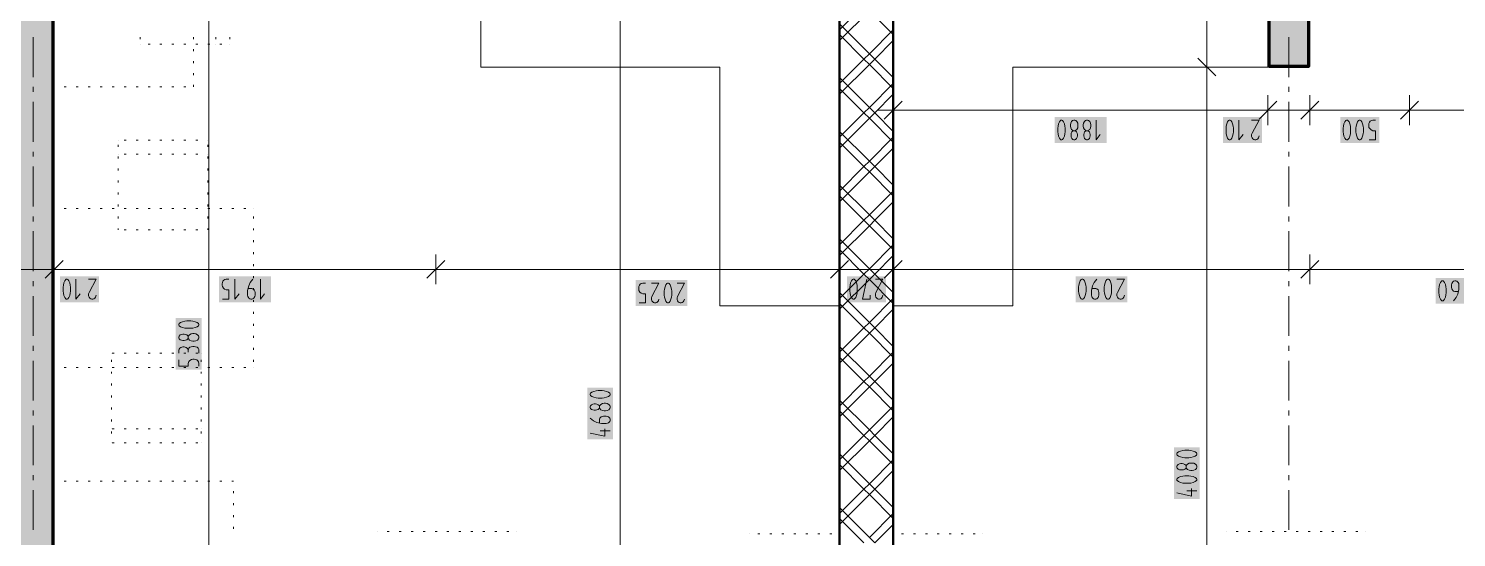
# Model space of a CAD drawing. Header units: millimetres. Extents: x 0 to 594, y 0 to 420.
# Drawn here: x 415.2 to 488.6, y 149.6 to 175.8 of the extents above; entities that cross this region are included whole.
import ezdxf

# ---------------------------------------------------------------- set-up
doc = ezdxf.new("R2010")
doc.units = ezdxf.units.MM
doc.header["$LTSCALE"] = 8
for name, color, linetype in [('PDF_Koty delkove', 7, 'Continuous'), ('PDF_Kuchyne', 7, 'Continuous'), ('PDF_Nabytek', 7, 'Continuous'), ('PDF_Osy hlavni', 7, 'Continuous'), ('PDF_Steny akusticke', 7, 'Continuous'), ('PDF_Steny obvodove nosne', 7, 'Continuous')]:
    doc.layers.add(name, color=color, linetype=linetype)

msp = doc.modelspace()

# ---------------------------------------------------------------- hatches: boundary and pattern name
at = {"layer": 'PDF_Steny obvodove nosne', "true_color": 0xc0c0c0, "transparency": 33554559}
h = msp.add_hatch(color=9, dxfattribs=at)
h.paths.add_polyline_path([(478.986, 218.171), (478.986, 197.825), (481.036, 197.825), (481.036, 211.611), (481.035, 211.611), (481.035, 213.661), (481.036, 213.661), (481.036, 218.171)], flags=0)
h.paths.add_polyline_path([(478.986, 189.625), (478.986, 173.84), (481.036, 173.84), (481.036, 189.625)], flags=0)

# ---------------------------------------------------------------- linework, layer by layer
at = {"layer": 'PDF_Koty delkove', "lineweight": 18}
for points in [[(424.462, 131.969), (424.462, 165.401), (424.462, 185.307), (424.462, 187.114), (424.462, 188.6), (424.462, 212.482), (424.462, 215.25), (424.462, 218.325), (424.462, 233.7), (424.462, 236.775), (424.462, 239.542), (424.462, 263.425), (424.462, 264.911), (424.462, 320.055)], [(475.786, 128.074), (475.786, 131.969), (475.786, 132.597), (475.786, 146.704), (475.786, 165.381), (475.786, 171.641), (475.786, 173.789), (475.786, 179.939), (475.786, 181.425), (475.786, 182.307), (475.786, 188.6), (475.786, 191.344), (475.786, 196.167), (475.786, 201.601), (475.786, 206.087), (475.786, 207.306), (475.786, 214.02), (475.786, 215.557), (475.786, 218.325), (475.786, 226.012)], [(445.619, 131.969), (445.619, 179.939), (445.619, 181.425), (445.619, 188.6), (445.619, 214.02), (445.619, 215.557), (445.619, 218.325)], [(476.247, 173.328), (475.324, 174.25)], [(476.554, 173.789), (475.786, 173.789), (475.017, 173.789)], [(460.126, 172.034), (459.204, 171.111)], [(459.665, 172.341), (459.665, 171.572), (459.665, 170.804)], [(479.396, 172.034), (478.474, 171.111)], [(478.935, 172.341), (478.935, 171.572), (478.935, 170.804)], [(481.549, 172.034), (480.626, 171.111)], [(481.087, 172.341), (481.087, 171.572), (481.087, 170.804)], [(486.673, 172.034), (485.75, 171.111)], [(486.212, 172.341), (486.212, 171.572), (486.212, 170.804)], [(459.665, 171.572), (458.896, 171.572)], [(514.707, 171.572), (512.162, 171.572), (509.326, 171.572), (503.945, 171.572), (501.177, 171.572), (486.212, 171.572), (481.087, 171.572), (478.935, 171.572), (459.665, 171.572)], [(468.123, 170.649), (468.123, 170.444), (468.137, 170.342), (468.164, 170.222), (468.205, 170.12), (468.259, 170.051), (468.287, 170.035), (468.341, 170.035), (468.369, 170.051), (468.423, 170.12), (468.464, 170.222), (468.492, 170.342), (468.506, 170.444), (468.506, 170.649), (468.492, 170.751), (468.464, 170.871), (468.423, 170.974), (468.369, 171.042), (468.341, 171.06), (468.287, 171.06), (468.259, 171.042)], [(468.259, 171.042), (468.205, 170.974), (468.164, 170.871), (468.137, 170.751), (468.123, 170.649)], [(469.149, 170.666), (469.163, 170.751), (469.163, 170.82), (469.149, 170.905), (469.108, 170.991), (469.053, 171.042), (468.998, 171.06), (468.944, 171.06), (468.889, 171.042), (468.834, 170.991), (468.794, 170.905), (468.78, 170.82)], [(468.78, 170.82), (468.78, 170.751), (468.794, 170.666), (468.834, 170.581), (468.889, 170.53), (468.916, 170.512), (469.026, 170.512), (469.053, 170.53), (469.108, 170.581), (469.149, 170.666)], [(469.026, 170.512), (469.053, 170.495), (469.094, 170.444), (469.121, 170.376), (469.135, 170.307), (469.135, 170.239), (469.121, 170.171), (469.094, 170.102), (469.039, 170.051), (468.998, 170.035), (468.944, 170.035), (468.903, 170.051), (468.848, 170.102), (468.821, 170.171), (468.807, 170.239), (468.807, 170.307), (468.821, 170.376), (468.848, 170.444), (468.889, 170.495), (468.916, 170.512)], [(469.683, 170.512), (469.71, 170.495), (469.751, 170.444), (469.778, 170.376), (469.792, 170.307), (469.792, 170.239), (469.778, 170.171), (469.751, 170.102), (469.696, 170.051), (469.655, 170.035), (469.601, 170.035), (469.56, 170.051), (469.505, 170.102), (469.478, 170.171), (469.464, 170.239), (469.464, 170.307), (469.478, 170.376), (469.505, 170.444), (469.546, 170.495), (469.573, 170.512)], [(470.094, 171.06), (470.094, 170.035), (470.312, 170.307)], [(477.433, 171.06), (477.433, 170.035), (477.652, 170.307)], [(478.09, 171.06), (478.474, 171.06), (478.117, 170.376), (478.09, 170.307), (478.09, 170.205), (478.117, 170.137), (478.158, 170.086), (478.199, 170.051), (478.254, 170.035), (478.309, 170.035), (478.364, 170.051), (478.405, 170.086), (478.446, 170.137), (478.474, 170.239)], [(483.184, 170.649), (483.17, 170.751), (483.142, 170.871), (483.101, 170.974), (483.047, 171.042), (483.019, 171.06), (482.965, 171.06), (482.937, 171.042), (482.883, 170.974), (482.842, 170.871), (482.815, 170.751), (482.801, 170.649)], [(482.801, 170.649), (482.801, 170.444), (482.815, 170.342), (482.842, 170.222), (482.883, 170.12), (482.937, 170.051), (482.965, 170.035), (483.019, 170.035), (483.047, 170.051), (483.101, 170.12), (483.142, 170.222), (483.17, 170.342), (483.184, 170.444), (483.184, 170.649)], [(484.47, 170.035), (484.47, 170.512), (484.333, 170.512), (484.238, 170.547), (484.183, 170.599), (484.129, 170.684), (484.115, 170.751), (484.115, 170.82), (484.129, 170.889), (484.156, 170.956), (484.197, 171.008), (484.251, 171.042), (484.333, 171.06), (484.47, 171.06)], [(484.142, 170.035), (484.47, 170.035)], [(416.974, 163.834), (416.052, 162.912)], [(416.513, 164.142), (416.513, 163.373), (416.513, 162.604)], [(436.603, 163.834), (435.68, 162.912)], [(436.142, 164.142), (436.142, 163.373), (436.142, 162.604)], [(457.359, 163.834), (456.436, 162.912)], [(456.898, 164.142), (456.898, 163.373), (456.898, 162.604)], [(460.126, 163.834), (459.204, 162.912)], [(459.665, 164.142), (459.665, 163.373), (459.665, 162.604)], [(481.549, 163.834), (480.626, 162.912)], [(481.087, 164.142), (481.087, 163.373), (481.087, 162.604)], [(545.764, 163.373), (530.717, 163.373), (514.707, 163.373), (503.945, 163.373), (501.177, 163.373), (481.087, 163.373), (459.665, 163.373), (456.898, 163.373), (436.142, 163.373), (416.513, 163.373), (414.361, 163.373)], [(417.22, 162.843), (417.192, 162.861), (417.138, 162.861), (417.11, 162.843), (417.056, 162.775), (417.015, 162.672), (416.988, 162.552), (416.974, 162.45)], [(416.974, 162.45), (416.974, 162.245), (416.988, 162.143), (417.015, 162.023), (417.056, 161.921), (417.11, 161.852), (417.138, 161.836), (417.192, 161.836), (417.22, 161.852), (417.275, 161.921), (417.316, 162.023), (417.344, 162.143), (417.358, 162.245), (417.358, 162.45), (417.344, 162.552), (417.316, 162.672), (417.275, 162.775), (417.22, 162.843)], [(417.631, 162.861), (417.631, 161.836), (417.85, 162.108)], [(418.288, 162.861), (418.672, 162.861), (418.315, 162.177), (418.288, 162.108), (418.288, 162.006), (418.315, 161.938), (418.356, 161.887), (418.397, 161.852), (418.452, 161.836), (418.507, 161.836), (418.562, 161.852), (418.603, 161.887), (418.644, 161.938), (418.672, 162.04)], [(425.177, 161.836), (425.505, 161.836), (425.505, 162.313), (425.368, 162.313), (425.273, 162.348), (425.218, 162.4), (425.164, 162.485), (425.15, 162.552), (425.15, 162.621), (425.164, 162.69), (425.191, 162.757), (425.232, 162.808), (425.286, 162.843), (425.368, 162.861), (425.505, 162.861)], [(425.807, 162.861), (425.807, 161.836), (426.025, 162.108)], [(426.737, 162.861), (426.6, 162.69), (426.518, 162.518), (426.464, 162.28), (426.464, 162.04), (426.478, 161.972), (426.505, 161.921), (426.532, 161.887), (426.573, 161.852), (426.628, 161.836), (426.682, 161.836), (426.737, 161.852), (426.778, 161.887), (426.806, 161.921), (426.834, 161.972), (426.847, 162.04), (426.847, 162.177), (426.834, 162.245), (426.806, 162.313), (426.737, 162.365), (426.682, 162.382), (426.491, 162.382)], [(427.121, 162.861), (427.121, 161.836), (427.339, 162.108)], [(446.6, 161.641), (446.928, 161.641), (446.928, 162.119), (446.791, 162.119), (446.696, 162.154), (446.641, 162.205), (446.587, 162.29), (446.573, 162.358), (446.573, 162.427), (446.587, 162.495), (446.614, 162.563), (446.655, 162.614), (446.709, 162.649), (446.791, 162.666), (446.928, 162.666)], [(447.23, 162.666), (447.613, 162.666), (447.257, 161.983), (447.23, 161.914), (447.23, 161.812), (447.257, 161.744), (447.298, 161.693), (447.339, 161.658), (447.394, 161.641), (447.448, 161.641), (447.503, 161.658), (447.544, 161.693), (447.585, 161.744), (447.613, 161.845)], [(447.887, 162.255), (447.887, 162.05), (447.901, 161.949), (447.928, 161.829), (447.969, 161.727), (448.023, 161.658), (448.051, 161.641), (448.105, 161.641), (448.133, 161.658), (448.187, 161.727), (448.228, 161.829), (448.256, 161.949), (448.27, 162.05), (448.27, 162.255), (448.256, 162.358), (448.228, 162.478), (448.187, 162.58), (448.133, 162.649), (448.105, 162.666), (448.051, 162.666), (448.023, 162.649), (447.969, 162.58), (447.928, 162.478)], [(447.928, 162.478), (447.901, 162.358), (447.887, 162.255)], [(448.544, 162.666), (448.927, 162.666), (448.571, 161.983), (448.544, 161.914), (448.544, 161.812), (448.571, 161.744), (448.612, 161.693), (448.653, 161.658), (448.708, 161.641), (448.762, 161.641), (448.817, 161.658), (448.858, 161.693), (448.899, 161.744), (448.927, 161.845)], [(457.733, 161.921), (457.774, 162.023), (457.802, 162.143), (457.816, 162.245), (457.816, 162.45), (457.802, 162.552), (457.774, 162.672), (457.733, 162.775), (457.679, 162.843), (457.651, 162.861), (457.597, 162.861), (457.569, 162.843), (457.515, 162.775), (457.473, 162.672), (457.446, 162.552), (457.432, 162.45)], [(457.432, 162.45), (457.432, 162.245), (457.446, 162.143), (457.473, 162.023), (457.515, 161.921), (457.569, 161.852), (457.597, 161.836), (457.651, 161.836), (457.679, 161.852), (457.733, 161.921)], [(458.473, 162.04), (458.473, 161.836), (458.089, 161.836), (458.308, 162.861)], [(458.747, 162.861), (459.13, 162.861), (458.774, 162.177), (458.747, 162.108), (458.747, 162.006), (458.774, 161.938), (458.815, 161.887), (458.856, 161.852), (458.911, 161.836), (458.965, 161.836), (459.02, 161.852), (459.061, 161.887), (459.102, 161.938), (459.13, 162.04)], [(470.129, 162.861), (469.992, 162.69), (469.91, 162.518), (469.856, 162.28), (469.856, 162.04), (469.87, 161.972), (469.897, 161.921), (469.924, 161.887), (469.965, 161.852), (470.02, 161.836), (470.074, 161.836), (470.129, 161.852), (470.17, 161.887), (470.198, 161.921), (470.225, 161.972), (470.239, 162.04), (470.239, 162.177), (470.225, 162.245), (470.198, 162.313), (470.129, 162.365), (470.074, 162.382)], [(470.074, 162.382), (469.883, 162.382)], [(471.17, 162.861), (471.553, 162.861), (471.197, 162.177), (471.17, 162.108), (471.17, 162.006), (471.197, 161.938), (471.238, 161.887), (471.279, 161.852), (471.334, 161.836), (471.388, 161.836), (471.443, 161.852), (471.484, 161.887), (471.526, 161.938), (471.553, 162.04)], [(488.442, 162.282), (488.415, 162.317), (488.388, 162.367), (488.374, 162.435), (488.374, 162.572), (488.388, 162.641), (488.415, 162.692), (488.442, 162.726), (488.483, 162.76), (488.538, 162.778), (488.592, 162.778), (488.647, 162.76), (488.688, 162.726), (488.715, 162.692), (488.743, 162.641), (488.757, 162.572), (488.757, 162.333), (488.702, 162.094), (488.62, 161.923), (488.483, 161.753)], [(488.729, 162.231), (488.538, 162.231), (488.483, 162.248), (488.442, 162.282)], [(422.941, 159.803), (422.924, 159.844), (422.924, 159.898), (422.941, 159.939), (422.992, 159.994), (423.061, 160.021), (423.128, 160.035), (423.197, 160.035), (423.266, 160.021), (423.333, 159.994), (423.385, 159.953), (423.402, 159.926)], [(422.924, 159.049), (422.924, 159.214), (422.941, 159.269), (422.976, 159.323), (423.027, 159.351), (423.128, 159.378), (423.197, 159.378), (423.299, 159.351), (423.368, 159.296), (423.402, 159.214), (423.402, 159.104)], [(423.402, 159.816), (423.385, 159.789), (423.333, 159.747), (423.266, 159.72), (423.197, 159.706), (423.128, 159.706), (423.061, 159.72), (422.992, 159.747), (422.941, 159.803)], [(423.949, 159.049), (423.949, 159.241), (423.914, 159.309), (423.863, 159.364), (423.778, 159.391), (423.709, 159.405), (423.641, 159.405), (423.556, 159.391), (423.488, 159.364), (423.437, 159.309), (423.402, 159.214)], [(422.924, 158.721), (422.924, 158.392), (423.402, 158.392), (423.402, 158.529), (423.437, 158.625), (423.488, 158.68), (423.573, 158.734), (423.641, 158.748), (423.709, 158.748), (423.778, 158.734), (423.846, 158.707), (423.897, 158.666), (423.932, 158.612)], [(423.932, 158.612), (423.949, 158.529), (423.949, 158.392)], [(444.696, 157.132), (444.491, 157.132), (444.389, 157.118), (444.269, 157.091), (444.167, 157.05), (444.098, 156.995), (444.082, 156.967), (444.082, 156.913), (444.098, 156.885), (444.167, 156.831), (444.269, 156.79), (444.389, 156.762), (444.491, 156.748), (444.696, 156.748)], [(444.56, 156.228), (444.542, 156.201), (444.491, 156.16), (444.423, 156.133), (444.355, 156.119), (444.286, 156.119), (444.218, 156.133), (444.15, 156.16), (444.098, 156.215), (444.082, 156.256), (444.082, 156.31), (444.098, 156.351), (444.15, 156.406), (444.218, 156.434), (444.286, 156.448), (444.355, 156.448), (444.423, 156.434), (444.491, 156.406), (444.542, 156.365), (444.56, 156.338)], [(444.713, 156.461), (444.628, 156.42), (444.577, 156.365), (444.56, 156.338), (444.56, 156.228), (444.577, 156.201), (444.628, 156.146), (444.713, 156.105), (444.798, 156.091), (444.867, 156.091), (444.952, 156.105), (445.038, 156.146), (445.089, 156.201), (445.107, 156.256), (445.107, 156.31), (445.089, 156.365), (445.038, 156.42), (444.952, 156.461), (444.867, 156.475)], [(444.696, 156.748), (444.798, 156.762), (444.918, 156.79), (445.021, 156.831), (445.089, 156.885), (445.107, 156.913), (445.107, 156.967), (445.089, 156.995), (445.021, 157.05), (444.918, 157.091), (444.798, 157.118), (444.696, 157.132)], [(444.867, 156.475), (444.798, 156.475), (444.713, 156.461)], [(444.56, 155.462), (444.56, 155.653), (444.577, 155.708), (444.611, 155.749), (444.646, 155.777), (444.696, 155.804), (444.765, 155.818), (444.901, 155.818), (444.97, 155.804), (445.021, 155.777), (445.055, 155.749), (445.089, 155.708), (445.107, 155.653), (445.107, 155.599), (445.089, 155.544), (445.055, 155.503), (445.021, 155.476), (444.97, 155.448), (444.901, 155.434), (444.662, 155.434), (444.423, 155.489), (444.252, 155.571), (444.082, 155.708)], [(444.833, 155.161), (444.833, 154.777), (444.082, 154.942)], [(445.107, 155.051), (444.594, 155.051)], [(474.862, 154.057), (474.657, 154.057), (474.556, 154.043), (474.436, 154.016), (474.333, 153.975), (474.264, 153.92), (474.248, 153.892), (474.248, 153.838), (474.264, 153.81), (474.333, 153.756), (474.436, 153.715), (474.556, 153.687), (474.657, 153.673), (474.862, 153.673)], [(474.862, 153.673), (474.965, 153.687), (475.084, 153.715), (475.187, 153.756), (475.256, 153.81), (475.273, 153.838), (475.273, 153.892), (475.256, 153.92), (475.187, 153.975), (475.084, 154.016), (474.965, 154.043), (474.862, 154.057)], [(474.726, 153.153), (474.708, 153.126), (474.657, 153.085), (474.589, 153.058), (474.521, 153.044), (474.452, 153.044), (474.384, 153.058), (474.316, 153.085), (474.264, 153.14), (474.248, 153.181), (474.248, 153.235), (474.264, 153.276), (474.316, 153.332), (474.384, 153.359), (474.452, 153.373), (474.521, 153.373), (474.589, 153.359), (474.657, 153.332), (474.708, 153.29), (474.726, 153.263)], [(474.879, 153.386), (474.794, 153.345), (474.743, 153.29), (474.726, 153.263), (474.726, 153.153), (474.743, 153.126), (474.794, 153.071), (474.879, 153.03), (474.965, 153.016), (475.033, 153.016), (475.118, 153.03), (475.204, 153.071), (475.256, 153.126), (475.273, 153.181), (475.273, 153.235), (475.256, 153.29), (475.204, 153.345), (475.118, 153.386), (475.033, 153.4)], [(475.033, 153.4), (474.965, 153.4), (474.879, 153.386)], [(474.999, 152.086), (474.999, 151.702), (474.248, 151.867)], [(475.273, 151.976), (474.761, 151.976)]]:
    msp.add_lwpolyline(points, dxfattribs=at)
for points in [[(469.437, 170.82), (469.437, 170.751), (469.451, 170.666), (469.491, 170.581), (469.546, 170.53), (469.573, 170.512), (469.683, 170.512), (469.71, 170.53), (469.765, 170.581), (469.806, 170.666), (469.82, 170.751), (469.82, 170.82), (469.806, 170.905), (469.765, 170.991), (469.71, 171.042), (469.655, 171.06), (469.601, 171.06), (469.546, 171.042), (469.491, 170.991), (469.451, 170.905)], [(476.776, 170.649), (476.776, 170.444), (476.79, 170.342), (476.817, 170.222), (476.858, 170.12), (476.912, 170.051), (476.94, 170.035), (476.995, 170.035), (477.022, 170.051), (477.077, 170.12), (477.118, 170.222), (477.146, 170.342), (477.16, 170.444), (477.16, 170.649), (477.146, 170.751), (477.118, 170.871), (477.077, 170.974), (477.022, 171.042), (476.995, 171.06), (476.94, 171.06), (476.912, 171.042), (476.858, 170.974), (476.817, 170.871), (476.79, 170.751)], [(483.458, 170.649), (483.458, 170.444), (483.472, 170.342), (483.499, 170.222), (483.54, 170.12), (483.594, 170.051), (483.622, 170.035), (483.676, 170.035), (483.704, 170.051), (483.758, 170.12), (483.799, 170.222), (483.827, 170.342), (483.841, 170.444), (483.841, 170.649), (483.827, 170.751), (483.799, 170.871), (483.758, 170.974), (483.704, 171.042), (483.676, 171.06), (483.622, 171.06), (483.594, 171.042), (483.54, 170.974), (483.499, 170.871), (483.472, 170.751)], [(469.199, 162.45), (469.199, 162.245), (469.213, 162.143), (469.24, 162.023), (469.281, 161.921), (469.335, 161.852), (469.363, 161.836), (469.417, 161.836), (469.445, 161.852), (469.499, 161.921), (469.54, 162.023), (469.568, 162.143), (469.582, 162.245), (469.582, 162.45), (469.568, 162.552), (469.54, 162.672), (469.499, 162.775), (469.445, 162.843), (469.417, 162.861), (469.363, 162.861), (469.335, 162.843), (469.281, 162.775), (469.24, 162.672), (469.213, 162.552)], [(470.513, 162.45), (470.513, 162.245), (470.527, 162.143), (470.554, 162.023), (470.595, 161.921), (470.649, 161.852), (470.677, 161.836), (470.731, 161.836), (470.759, 161.852), (470.813, 161.921), (470.855, 162.023), (470.882, 162.143), (470.896, 162.245), (470.896, 162.45), (470.882, 162.552), (470.855, 162.672), (470.813, 162.775), (470.759, 162.843), (470.731, 162.861), (470.677, 162.861), (470.649, 162.843), (470.595, 162.775), (470.554, 162.672), (470.527, 162.552)], [(487.717, 162.367), (487.717, 162.162), (487.731, 162.06), (487.758, 161.94), (487.799, 161.838), (487.853, 161.769), (487.881, 161.753), (487.935, 161.753), (487.963, 161.769), (488.017, 161.838), (488.058, 161.94), (488.086, 162.06), (488.1, 162.162), (488.1, 162.367), (488.086, 162.469), (488.058, 162.589), (488.017, 162.692), (487.963, 162.76), (487.935, 162.778), (487.881, 162.778), (487.853, 162.76), (487.799, 162.692), (487.758, 162.589), (487.731, 162.469)], [(423.538, 160.719), (423.333, 160.719), (423.232, 160.705), (423.112, 160.678), (423.009, 160.637), (422.941, 160.583), (422.924, 160.555), (422.924, 160.501), (422.941, 160.473), (423.009, 160.419), (423.112, 160.377), (423.232, 160.35), (423.333, 160.336), (423.538, 160.336), (423.641, 160.35), (423.761, 160.377), (423.863, 160.419), (423.932, 160.473), (423.949, 160.501), (423.949, 160.555), (423.932, 160.583), (423.863, 160.637), (423.761, 160.678), (423.641, 160.705)], [(423.709, 160.062), (423.641, 160.062), (423.556, 160.048), (423.471, 160.008), (423.419, 159.953), (423.402, 159.926), (423.402, 159.816), (423.419, 159.789), (423.471, 159.734), (423.556, 159.692), (423.641, 159.678), (423.709, 159.678), (423.795, 159.692), (423.881, 159.734), (423.932, 159.789), (423.949, 159.844), (423.949, 159.898), (423.932, 159.953), (423.881, 160.008), (423.795, 160.048)], [(474.862, 152.743), (474.657, 152.743), (474.556, 152.729), (474.436, 152.702), (474.333, 152.66), (474.264, 152.606), (474.248, 152.578), (474.248, 152.524), (474.264, 152.496), (474.333, 152.442), (474.436, 152.401), (474.556, 152.373), (474.657, 152.359), (474.862, 152.359), (474.965, 152.373), (475.084, 152.401), (475.187, 152.442), (475.256, 152.496), (475.273, 152.524), (475.273, 152.578), (475.256, 152.606), (475.187, 152.66), (475.084, 152.702), (474.965, 152.729)]]:
    msp.add_lwpolyline(points, close=True, dxfattribs=at)
at = {"layer": 'PDF_Koty delkove', "color": 7, "lineweight": 18, "true_color": 0xffffff, "transparency": 33554559}
for points in [[(470.631, 171.214), (467.969, 171.214), (470.631, 169.881), (467.969, 169.881)], [(478.627, 171.214), (476.623, 171.214), (478.627, 169.881), (476.623, 169.881)], [(484.652, 171.214), (482.647, 171.214), (484.652, 169.881), (482.647, 169.881)], [(418.825, 163.014), (416.821, 163.014), (418.825, 161.682), (416.821, 161.682)], [(427.658, 163.014), (424.996, 163.014), (427.658, 161.682), (424.996, 161.682)], [(459.284, 163.014), (457.279, 163.014), (459.284, 161.682), (457.279, 161.682)], [(471.707, 163.014), (469.045, 163.014), (471.707, 161.682), (469.045, 161.682)], [(449.081, 162.82), (446.419, 162.82), (449.081, 161.488), (446.419, 161.488)], [(490.225, 162.932), (487.563, 162.932), (490.225, 161.599), (487.563, 161.599)], [(424.103, 158.211), (424.103, 160.873), (422.771, 158.211), (422.771, 160.873)], [(445.261, 154.623), (445.261, 157.285), (443.928, 154.623), (443.928, 157.285)], [(475.427, 151.548), (475.427, 154.21), (474.094, 151.548), (474.094, 154.21)]]:
    msp.add_solid(points, dxfattribs=at)
at = {"layer": 'PDF_Kuchyne', "lineweight": 13}
for points in [[(438.448, 173.789), (438.448, 179.939), (456.898, 179.939), (456.898, 173.789)], [(450.748, 173.789), (438.448, 173.789)], [(450.748, 173.789), (450.748, 161.489), (456.898, 161.489), (456.898, 173.789)]]:
    msp.add_lwpolyline(points, dxfattribs=at)
msp.add_lwpolyline([(459.665, 179.939), (459.665, 173.789), (459.665, 161.489), (465.815, 161.489), (465.815, 173.789), (478.935, 173.789), (478.935, 179.939)], close=True, dxfattribs=at)
at = {"layer": 'PDF_Nabytek', "lineweight": 13}
for points in [[(416.513, 175.222), (416.513, 175.324)], [(420.938, 175.222), (420.938, 175.324)], [(420.938, 174.968), (420.938, 174.968)], [(420.938, 174.968), (420.938, 174.968)], [(421.444, 174.968), (421.341, 174.968)], [(422.059, 174.968), (421.956, 174.968)], [(422.674, 174.968), (422.571, 174.968)], [(423.289, 174.968), (423.186, 174.968)], [(423.688, 175.222), (423.688, 175.324)], [(423.904, 174.968), (423.801, 174.968)], [(424.519, 174.968), (424.416, 174.968)], [(424.833, 175.222), (424.833, 175.324)], [(424.833, 174.968), (424.833, 174.968)], [(425.134, 174.968), (425.031, 174.968)], [(425.551, 175.222), (425.551, 175.324)], [(425.551, 174.968), (425.551, 174.968)], [(425.551, 174.968), (425.551, 174.968)], [(416.513, 174.607), (416.513, 174.709)], [(416.513, 173.992), (416.513, 174.094)], [(423.688, 174.607), (423.688, 174.709)], [(423.688, 173.992), (423.688, 174.094)], [(416.513, 173.377), (416.513, 173.479)], [(423.688, 173.377), (423.688, 173.479)], [(416.524, 172.764), (416.513, 172.764), (416.513, 172.864)], [(416.513, 172.764), (416.513, 172.764)], [(417.139, 172.764), (417.036, 172.764)], [(417.754, 172.764), (417.651, 172.764)], [(418.369, 172.764), (418.266, 172.764)], [(418.984, 172.764), (418.881, 172.764)], [(419.599, 172.764), (419.496, 172.764)], [(420.214, 172.764), (420.111, 172.764)], [(420.829, 172.764), (420.726, 172.764)], [(421.444, 172.764), (421.341, 172.764)], [(422.059, 172.764), (421.956, 172.764)], [(422.674, 172.764), (422.571, 172.764)], [(423.289, 172.764), (423.186, 172.764)], [(423.688, 172.764), (423.688, 172.864)], [(423.688, 172.764), (423.688, 172.764)], [(423.688, 172.764), (423.688, 172.764)], [(419.805, 170.027), (419.805, 170.027)], [(419.805, 170.027), (419.805, 170.027)], [(419.805, 169.687), (419.805, 169.789)], [(420.214, 170.027), (420.111, 170.027)], [(420.829, 170.027), (420.726, 170.027)], [(421.444, 170.027), (421.341, 170.027)], [(422.059, 170.027), (421.956, 170.027)], [(422.674, 170.027), (422.571, 170.027)], [(423.289, 170.027), (423.186, 170.027)], [(423.904, 170.027), (423.801, 170.027)], [(424.417, 170.027), (424.416, 170.027)], [(424.417, 170.027), (424.417, 170.027)], [(424.417, 170.027), (424.417, 170.027)], [(424.417, 169.687), (424.417, 169.789)], [(419.805, 169.31), (419.805, 169.31)], [(419.805, 169.072), (419.805, 169.174)], [(420.214, 169.31), (420.111, 169.31)], [(420.829, 169.31), (420.726, 169.31)], [(421.444, 169.31), (421.341, 169.31)], [(422.059, 169.31), (421.956, 169.31)], [(422.674, 169.31), (422.571, 169.31)], [(423.289, 169.31), (423.186, 169.31)], [(423.904, 169.31), (423.801, 169.31)], [(424.417, 169.31), (424.416, 169.31)], [(424.417, 169.31), (424.417, 169.31)], [(424.417, 169.072), (424.417, 169.174)], [(419.805, 168.457), (419.805, 168.559)], [(424.417, 168.457), (424.417, 168.559)], [(419.805, 167.842), (419.805, 167.944)], [(424.417, 167.842), (424.417, 167.944)], [(419.805, 167.227), (419.805, 167.329)], [(419.805, 166.612), (419.805, 166.714)], [(424.417, 167.227), (424.417, 167.329)], [(424.417, 166.612), (424.417, 166.714)], [(416.513, 166.512), (416.513, 166.512)], [(416.524, 166.512), (416.513, 166.512)], [(416.513, 166.512), (416.513, 166.512)], [(416.513, 165.997), (416.513, 166.099)], [(417.139, 166.512), (417.036, 166.512)], [(417.754, 166.512), (417.651, 166.512)], [(418.369, 166.512), (418.266, 166.512)], [(418.984, 166.512), (418.881, 166.512)], [(419.599, 166.512), (419.496, 166.512)], [(419.805, 165.997), (419.805, 166.099)], [(420.214, 166.512), (420.111, 166.512)], [(420.829, 166.512), (420.726, 166.512)], [(421.444, 166.512), (421.341, 166.512)], [(422.059, 166.512), (421.956, 166.512)], [(422.674, 166.512), (422.571, 166.512)], [(423.289, 166.512), (423.186, 166.512)], [(423.904, 166.512), (423.801, 166.512)], [(424.519, 166.512), (424.416, 166.512)], [(424.417, 165.997), (424.417, 166.099)], [(425.134, 166.512), (425.031, 166.512)], [(425.749, 166.512), (425.646, 166.512)], [(426.364, 166.512), (426.261, 166.512)], [(426.763, 166.512), (426.763, 166.512)], [(426.763, 166.512), (426.763, 166.512)], [(426.763, 165.997), (426.763, 166.099)], [(416.513, 165.382), (416.513, 165.484)], [(419.805, 165.415), (419.805, 165.484)], [(419.805, 165.415), (419.805, 165.415)], [(420.214, 165.415), (420.111, 165.415)], [(420.829, 165.415), (420.726, 165.415)], [(421.444, 165.415), (421.341, 165.415)], [(422.059, 165.415), (421.956, 165.415)], [(422.674, 165.415), (422.571, 165.415)], [(423.289, 165.415), (423.186, 165.415)], [(423.904, 165.415), (423.801, 165.415)], [(424.416, 165.415), (424.417, 165.415), (424.417, 165.484)], [(424.417, 165.415), (424.417, 165.415)], [(424.417, 165.415), (424.417, 165.415)], [(426.763, 165.382), (426.763, 165.484)], [(416.513, 164.767), (416.513, 164.869)], [(426.763, 164.767), (426.763, 164.869)], [(416.513, 164.152), (416.513, 164.254)], [(426.763, 164.152), (426.763, 164.254)], [(416.513, 163.537), (416.513, 163.639)], [(416.513, 162.922), (416.513, 163.024)], [(426.763, 163.537), (426.763, 163.639)], [(426.763, 162.922), (426.763, 163.024)], [(416.513, 162.307), (416.513, 162.409)], [(426.763, 162.307), (426.763, 162.409)], [(416.513, 161.692), (416.513, 161.794)], [(426.763, 161.692), (426.763, 161.794)], [(416.513, 161.077), (416.513, 161.179)], [(426.763, 161.077), (426.763, 161.179)], [(416.513, 160.462), (416.513, 160.564)], [(426.763, 160.462), (426.763, 160.564)], [(416.513, 159.847), (416.513, 159.949)], [(426.763, 159.847), (426.763, 159.949)], [(416.513, 159.232), (416.513, 159.334)], [(416.513, 158.617), (416.513, 158.719)], [(419.469, 159.059), (419.469, 159.059)], [(419.469, 159.059), (419.469, 159.059)], [(419.469, 158.617), (419.469, 158.719)], [(419.599, 159.059), (419.496, 159.059)], [(420.214, 159.059), (420.111, 159.059)], [(420.829, 159.059), (420.726, 159.059)], [(421.444, 159.059), (421.341, 159.059)], [(422.059, 159.059), (421.956, 159.059)], [(422.674, 159.059), (422.571, 159.059)], [(423.289, 159.059), (423.186, 159.059)], [(423.904, 159.059), (423.801, 159.059)], [(424.081, 159.059), (424.081, 159.059)], [(424.081, 159.059), (424.081, 159.059)], [(424.081, 158.617), (424.081, 158.719)], [(426.763, 159.232), (426.763, 159.334)], [(426.763, 158.617), (426.763, 158.719)], [(416.524, 158.312), (416.513, 158.312)], [(416.513, 158.312), (416.513, 158.312)], [(416.513, 158.312), (416.513, 158.312)], [(417.139, 158.312), (417.036, 158.312)], [(417.754, 158.312), (417.651, 158.312)], [(418.369, 158.312), (418.266, 158.312)], [(418.984, 158.312), (418.881, 158.312)], [(419.469, 158.002), (419.469, 158.104)], [(419.599, 158.312), (419.496, 158.312)], [(420.214, 158.312), (420.111, 158.312)], [(420.829, 158.312), (420.726, 158.312)], [(421.444, 158.312), (421.341, 158.312)], [(422.059, 158.312), (421.956, 158.312)], [(422.674, 158.312), (422.571, 158.312)], [(423.289, 158.312), (423.186, 158.312)], [(423.904, 158.312), (423.801, 158.312)], [(424.081, 158.002), (424.081, 158.104)], [(424.519, 158.312), (424.416, 158.312)], [(425.134, 158.312), (425.031, 158.312)], [(425.749, 158.312), (425.646, 158.312)], [(426.364, 158.312), (426.261, 158.312)], [(426.763, 158.312), (426.763, 158.312)], [(426.763, 158.312), (426.763, 158.312)], [(419.469, 157.387), (419.469, 157.489)], [(424.081, 157.387), (424.081, 157.489)], [(419.469, 156.772), (419.469, 156.874)], [(424.081, 156.772), (424.081, 156.874)], [(419.469, 156.157), (419.469, 156.259)], [(424.081, 156.157), (424.081, 156.259)], [(419.469, 155.542), (419.469, 155.644)], [(419.469, 155.164), (419.469, 155.164)], [(419.469, 154.927), (419.469, 155.029)], [(419.599, 155.164), (419.496, 155.164)], [(420.214, 155.164), (420.111, 155.164)], [(420.829, 155.164), (420.726, 155.164)], [(421.444, 155.164), (421.341, 155.164)], [(422.059, 155.164), (421.956, 155.164)], [(422.674, 155.164), (422.571, 155.164)], [(423.289, 155.164), (423.186, 155.164)], [(423.904, 155.164), (423.801, 155.164)], [(424.081, 155.542), (424.081, 155.644)], [(424.081, 155.164), (424.081, 155.164)], [(424.081, 154.927), (424.081, 155.029)], [(419.469, 154.447), (419.469, 154.447)], [(419.469, 154.447), (419.469, 154.447)], [(419.599, 154.447), (419.496, 154.447)], [(420.214, 154.447), (420.111, 154.447)], [(420.829, 154.447), (420.726, 154.447)], [(421.444, 154.447), (421.341, 154.447)], [(422.059, 154.447), (421.956, 154.447)], [(422.674, 154.447), (422.571, 154.447)], [(423.289, 154.447), (423.186, 154.447)], [(423.904, 154.447), (423.801, 154.447)], [(424.081, 154.447), (424.081, 154.447)], [(424.081, 154.447), (424.081, 154.447)], [(416.524, 152.469), (416.513, 152.469), (416.513, 152.467)], [(416.513, 152.469), (416.513, 152.469)], [(416.513, 152.469), (416.513, 152.469)], [(417.139, 152.469), (417.036, 152.469)], [(417.754, 152.469), (417.651, 152.469)], [(418.369, 152.469), (418.266, 152.469)], [(418.984, 152.469), (418.881, 152.469)], [(419.599, 152.469), (419.496, 152.469)], [(420.214, 152.469), (420.111, 152.469)], [(420.829, 152.469), (420.726, 152.469)], [(421.444, 152.469), (421.341, 152.469)], [(422.059, 152.469), (421.956, 152.469)], [(422.674, 152.469), (422.571, 152.469)], [(423.289, 152.469), (423.186, 152.469)], [(423.904, 152.469), (423.801, 152.469)], [(424.519, 152.469), (424.416, 152.469)], [(425.134, 152.469), (425.031, 152.469)], [(425.738, 152.469), (425.646, 152.469)], [(425.738, 152.469), (425.738, 152.469)], [(425.738, 152.467), (425.738, 152.469)], [(425.738, 152.469), (425.738, 152.469)], [(416.513, 151.852), (416.513, 151.954)], [(416.513, 151.237), (416.513, 151.339)], [(425.738, 151.852), (425.738, 151.954)], [(425.738, 151.237), (425.738, 151.339)], [(416.513, 150.622), (416.513, 150.724)], [(425.738, 150.622), (425.738, 150.724)], [(416.513, 150.007), (416.513, 150.109)], [(425.738, 150.007), (425.738, 150.109)], [(433.122, 149.881), (433.122, 149.881)], [(433.129, 149.881), (433.122, 149.881)], [(433.122, 149.881), (433.122, 149.881)], [(433.744, 149.881), (433.641, 149.881)], [(434.359, 149.881), (434.256, 149.881)], [(434.974, 149.881), (434.871, 149.881)], [(435.589, 149.881), (435.486, 149.881)], [(436.204, 149.881), (436.101, 149.881)], [(436.819, 149.881), (436.716, 149.881)], [(437.434, 149.881), (437.331, 149.881)], [(438.049, 149.881), (437.946, 149.881)], [(438.664, 149.881), (438.561, 149.881)], [(439.279, 149.881), (439.176, 149.881)], [(439.894, 149.881), (439.791, 149.881)], [(440.297, 149.881), (440.297, 149.881)], [(440.297, 149.881), (440.297, 149.881)], [(476.795, 149.881), (476.795, 149.881)], [(476.795, 149.881), (476.795, 149.881)], [(477.408, 149.881), (477.306, 149.881)], [(478.023, 149.881), (477.921, 149.881)], [(478.638, 149.881), (478.536, 149.881)], [(479.253, 149.881), (479.151, 149.881)], [(479.868, 149.881), (479.766, 149.881)], [(480.483, 149.881), (480.381, 149.881)], [(481.098, 149.881), (480.996, 149.881)], [(481.713, 149.881), (481.611, 149.881)], [(482.328, 149.881), (482.226, 149.881)], [(482.943, 149.881), (482.841, 149.881)], [(483.558, 149.881), (483.456, 149.881)], [(483.97, 149.881), (483.97, 149.881)], [(483.97, 149.881), (483.97, 149.881)], [(452.285, 149.763), (452.285, 149.763)], [(452.285, 149.763), (452.285, 149.763)], [(452.809, 149.763), (452.706, 149.763)], [(453.424, 149.763), (453.321, 149.763)], [(454.039, 149.763), (453.936, 149.763)], [(454.654, 149.763), (454.551, 149.763)], [(455.269, 149.763), (455.166, 149.763)], [(455.884, 149.763), (455.781, 149.763)], [(456.499, 149.763), (456.396, 149.763)], [(456.898, 149.763), (456.898, 149.763)], [(456.898, 149.763), (456.898, 149.763)], [(459.665, 149.763), (459.665, 149.763)], [(459.665, 149.763), (459.665, 149.763)], [(460.189, 149.763), (460.086, 149.763)], [(460.804, 149.763), (460.701, 149.763)], [(461.419, 149.763), (461.316, 149.763)], [(462.034, 149.763), (461.931, 149.763)], [(462.649, 149.763), (462.546, 149.763)], [(463.264, 149.763), (463.161, 149.763)], [(463.879, 149.763), (463.776, 149.763)], [(464.278, 149.763), (464.278, 149.763)], [(464.278, 149.763), (464.278, 149.763)]]:
    msp.add_lwpolyline(points, dxfattribs=at)
at = {"layer": 'PDF_Osy hlavni', "lineweight": 18}
for points in [[(415.437, 173.274), (415.437, 175.324)], [(480.011, 173.274), (480.011, 175.324)], [(415.437, 172.505), (415.437, 172.762)], [(480.011, 172.505), (480.011, 172.762)], [(415.437, 169.943), (415.437, 171.993)], [(480.011, 169.943), (480.011, 171.993)], [(415.437, 169.174), (415.437, 169.43)], [(480.011, 169.174), (480.011, 169.43)], [(415.437, 166.612), (415.437, 168.662)], [(480.011, 166.612), (480.011, 168.662)], [(415.437, 165.843), (415.437, 166.099)], [(480.011, 165.843), (480.011, 166.099)], [(415.437, 163.28), (415.437, 165.33)], [(480.011, 163.28), (480.011, 165.33)], [(415.437, 162.512), (415.437, 162.768)], [(480.011, 162.512), (480.011, 162.768)], [(415.437, 159.949), (415.437, 161.999)], [(480.011, 159.949), (480.011, 161.999)], [(415.437, 159.181), (415.437, 159.437)], [(480.011, 159.181), (480.011, 159.437)], [(415.437, 156.618), (415.437, 158.668)], [(480.011, 156.618), (480.011, 158.668)], [(415.437, 155.849), (415.437, 156.106)], [(480.011, 155.849), (480.011, 156.106)], [(415.437, 153.287), (415.437, 155.337)], [(480.011, 153.287), (480.011, 155.337)], [(415.437, 152.518), (415.437, 152.774)], [(480.011, 152.518), (480.011, 152.774)], [(415.437, 149.956), (415.437, 152.006)], [(480.011, 149.956), (480.011, 152.006)]]:
    msp.add_lwpolyline(points, dxfattribs=at)
at = {"layer": 'PDF_Steny akusticke', "lineweight": 50}
msp.add_lwpolyline([(457.051, 179.939), (456.898, 179.939), (456.898, 131.969), (459.665, 131.969), (459.665, 179.939), (459.511, 179.939)], dxfattribs=at)
at = {"layer": 'PDF_Steny akusticke', "lineweight": 9}
for points in [[(458.712, 176.967), (458.435, 176.69), (458.158, 176.967), (456.898, 175.706)], [(456.898, 175.152), (458.435, 176.69)], [(459.665, 175.46), (458.435, 176.69)], [(459.665, 173.246), (458.712, 174.199), (458.435, 174.476), (456.898, 176.013)], [(458.435, 174.476), (459.665, 175.706)], [(458.158, 174.199), (456.898, 175.46)], [(458.435, 173.922), (458.712, 174.199), (459.665, 175.152)], [(458.435, 173.922), (458.158, 174.199), (456.898, 172.938)], [(458.158, 174.199), (458.435, 174.476)], [(456.898, 172.385), (458.435, 173.922)], [(459.665, 172.692), (458.435, 173.922)], [(459.665, 170.478), (458.712, 171.432), (458.435, 171.708), (456.898, 173.246)], [(458.158, 171.432), (456.898, 172.692)], [(458.435, 171.708), (459.665, 172.938)], [(458.712, 171.432), (459.665, 172.385)], [(458.435, 171.155), (458.158, 171.432), (456.898, 170.171)], [(456.898, 169.617), (458.435, 171.155), (458.712, 171.432)], [(458.158, 171.432), (458.435, 171.708)], [(459.665, 169.925), (458.435, 171.155)], [(458.712, 168.664), (458.435, 168.941), (456.898, 170.478)], [(458.158, 168.664), (456.898, 169.925)], [(458.158, 168.664), (458.435, 168.941), (459.665, 170.171)], [(458.712, 168.664), (459.665, 169.617)], [(458.435, 168.387), (458.158, 168.664), (456.898, 167.403)], [(456.898, 166.85), (458.435, 168.387), (458.712, 168.664)], [(459.665, 167.157), (458.435, 168.387)], [(459.665, 167.711), (458.712, 168.664)], [(458.712, 165.897), (458.435, 166.173), (456.898, 167.711)], [(458.158, 165.897), (456.898, 167.157)], [(458.435, 166.173), (459.665, 167.403)], [(458.712, 165.897), (459.665, 166.85)], [(458.158, 165.897), (458.435, 166.173)], [(458.435, 165.62), (458.158, 165.897), (456.898, 164.636)], [(456.898, 164.082), (458.435, 165.62)], [(458.435, 165.62), (458.712, 165.897)], [(459.665, 164.39), (458.435, 165.62)], [(459.665, 164.943), (458.712, 165.897)], [(458.712, 163.129), (458.435, 163.406), (456.898, 164.943)], [(458.435, 163.406), (459.665, 164.636)], [(458.158, 163.129), (456.898, 164.39)], [(458.712, 163.129), (459.665, 164.082)], [(458.712, 163.129), (458.435, 162.852), (458.158, 163.129), (456.898, 161.868)], [(458.158, 163.129), (458.435, 163.406)], [(459.665, 162.176), (458.712, 163.129)], [(456.898, 161.315), (458.435, 162.852)], [(459.665, 161.622), (458.435, 162.852)], [(458.712, 160.362), (458.435, 160.638), (456.898, 162.176)], [(458.158, 160.362), (456.898, 161.622)], [(458.435, 160.638), (459.665, 161.868)], [(458.712, 160.362), (459.665, 161.315)], [(456.898, 159.101), (458.158, 160.362)], [(456.898, 158.547), (458.435, 160.085)], [(458.158, 160.362), (458.435, 160.638)], [(458.435, 160.085), (458.158, 160.362)], [(458.435, 160.085), (458.712, 160.362)], [(459.665, 158.855), (458.435, 160.085)], [(459.665, 159.408), (458.712, 160.362)], [(458.712, 157.594), (458.435, 157.871), (456.898, 159.408)], [(458.158, 157.594), (456.898, 158.855)], [(458.435, 157.871), (459.665, 159.101)], [(458.158, 157.594), (458.435, 157.871)], [(458.712, 157.594), (459.665, 158.547)], [(456.898, 156.333), (458.158, 157.594)], [(456.898, 155.78), (458.435, 157.317)], [(458.435, 157.317), (458.158, 157.594)], [(458.435, 157.317), (458.712, 157.594)], [(459.665, 156.087), (458.435, 157.317)], [(459.665, 156.641), (458.712, 157.594)], [(458.712, 154.827), (458.435, 155.103), (456.898, 156.641)], [(458.158, 154.827), (456.898, 156.087)], [(458.435, 155.103), (459.665, 156.333)], [(458.712, 154.827), (459.665, 155.78)], [(458.158, 154.827), (458.435, 155.103)], [(456.898, 153.566), (458.158, 154.827)], [(456.898, 153.012), (458.435, 154.55)], [(458.435, 154.55), (458.158, 154.827)], [(458.435, 154.55), (458.712, 154.827)], [(459.665, 153.32), (458.435, 154.55)], [(459.665, 153.873), (458.712, 154.827)], [(458.712, 152.059), (458.435, 152.336), (456.898, 153.873)], [(458.435, 152.336), (459.665, 153.566)], [(458.158, 152.059), (456.898, 153.32)], [(458.712, 152.059), (459.665, 153.012)], [(456.898, 150.799), (458.158, 152.059)], [(458.158, 152.059), (458.435, 152.336)], [(458.435, 151.783), (458.158, 152.059)], [(458.435, 151.783), (458.712, 152.059)], [(459.665, 151.106), (458.712, 152.059)], [(456.898, 150.245), (458.435, 151.783)], [(459.665, 150.553), (458.435, 151.783)], [(458.712, 149.292), (458.435, 149.569), (456.898, 151.106)], [(458.158, 149.292), (456.898, 150.553)], [(458.435, 149.569), (459.665, 150.799)], [(458.712, 149.292), (459.665, 150.245)]]:
    msp.add_lwpolyline(points, dxfattribs=at)
at = {"layer": 'PDF_Steny obvodove nosne', "lineweight": 70}
msp.add_lwpolyline([(416.462, 129.561), (416.462, 131.969), (416.462, 187.114), (416.462, 188.6), (416.462, 212.482), (416.462, 215.25), (416.462, 218.171), (414.412, 218.171), (414.412, 215.557), (414.412, 131.969), (414.412, 129.561)], close=True, dxfattribs=at)
msp.add_lwpolyline([(478.986, 189.625), (478.986, 181.425), (478.986, 179.939), (478.986, 173.84), (481.036, 173.84), (481.036, 187.626), (481.036, 189.113), (481.036, 189.625)], dxfattribs=at)
at = {"layer": 'PDF_Steny obvodove nosne', "color": 9, "lineweight": 9, "true_color": 0xc0c0c0, "transparency": 33554559}
msp.add_solid([(416.462, 129.561), (416.462, 218.171), (414.412, 129.561), (414.412, 218.171)], dxfattribs=at)

doc.saveas('drawing.dxf')
